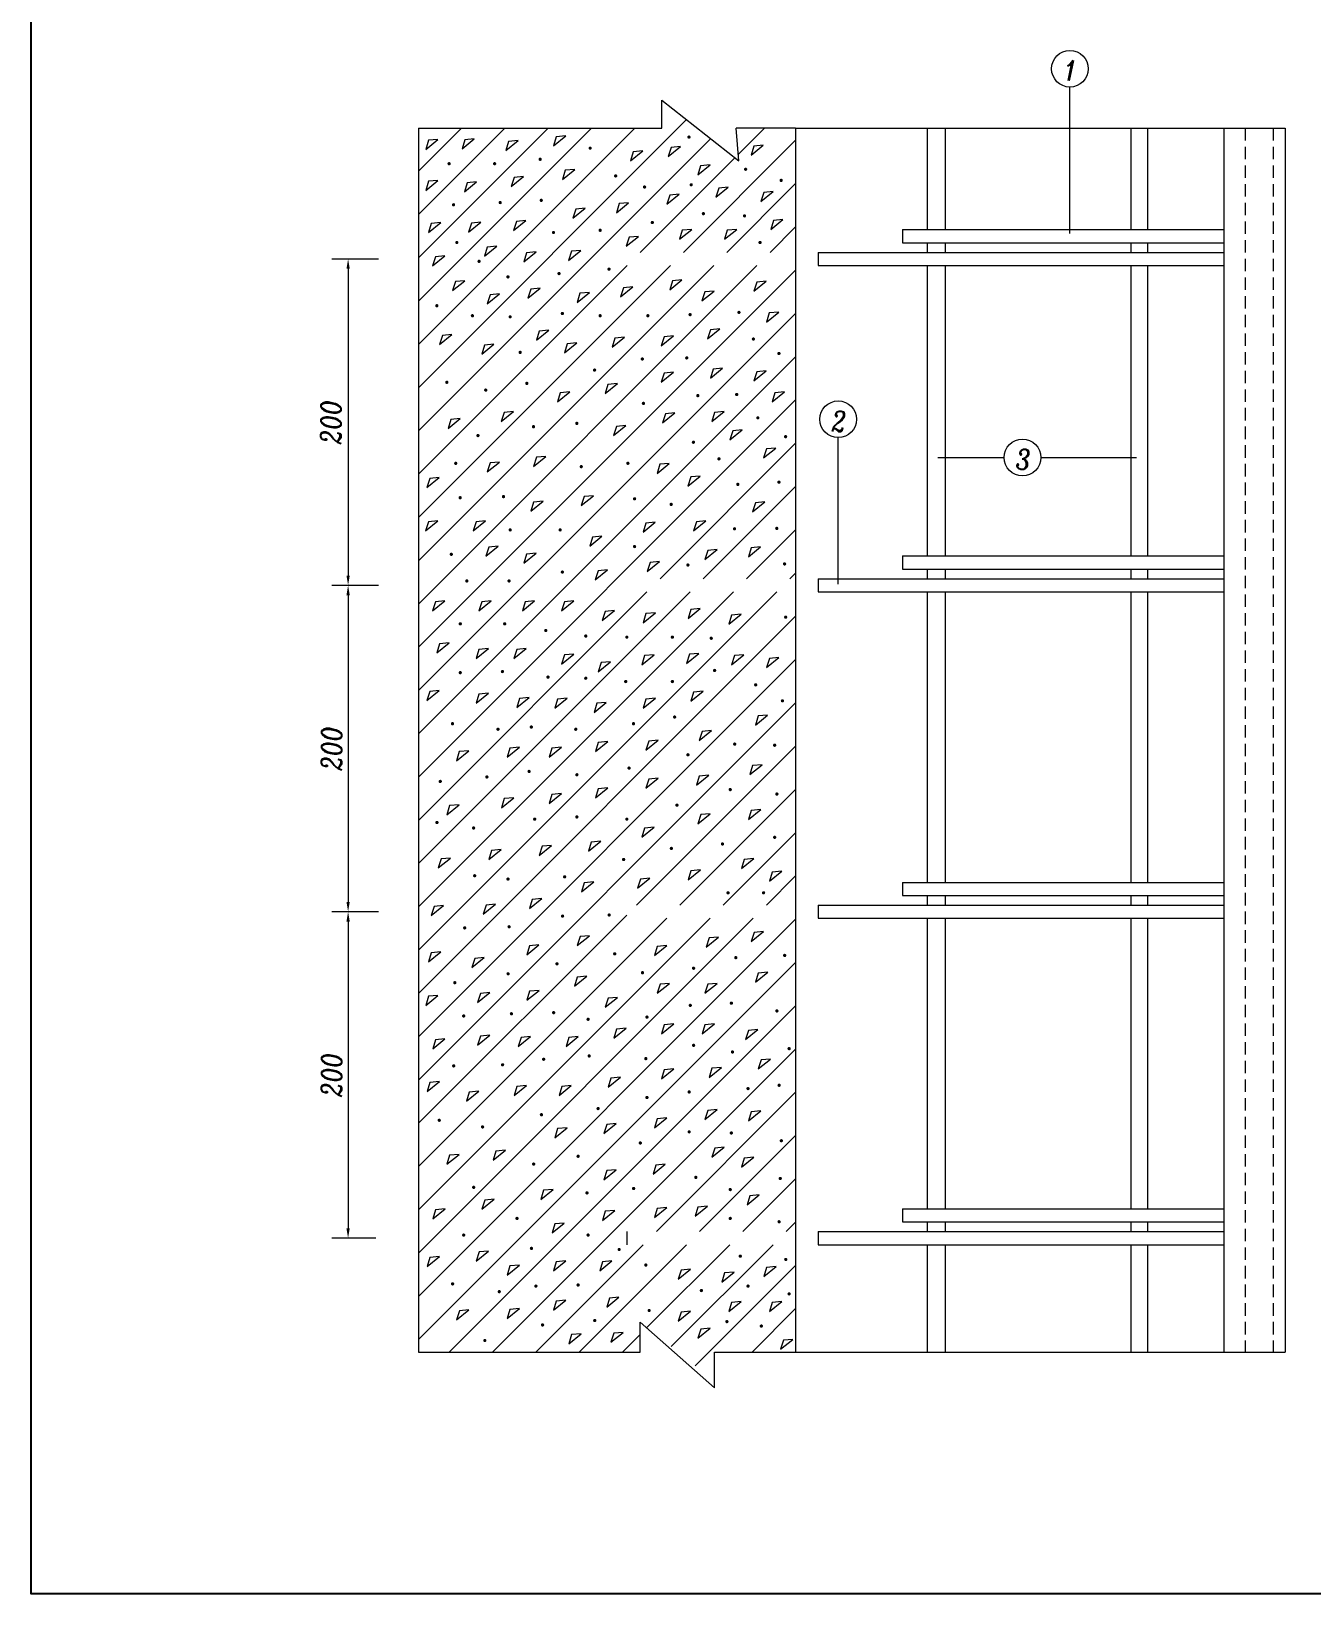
# Model space of a CAD drawing. Header units: millimetres. Extents: x -24082 to -8318, y -18393 to -12453.
# Drawn here: x -17978.1 to -17821.2, y -13344.1 to -13152.6 of the extents above; entities that cross this region are included whole.
import ezdxf

# ---------------------------------------------------------------- set-up
doc = ezdxf.new("R2010")
doc.units = ezdxf.units.MM
doc.header["$LTSCALE"] = 12
doc.linetypes.add('HIDDEN', pattern=[9.525, 6.35, -3.175])
doc.layers.add('Dim', color=7, linetype='Continuous', lineweight=18)
doc.layers.add('SCHEME', color=7, linetype='Continuous')
doc.layers.add('图框', color=5, linetype='Continuous')
doc.styles.get("Standard").update_dxf_attribs({"font": 'italc1.shx', "width": 0.8, "bigfont": 'fsdb.shx'})

msp = doc.modelspace()

# ---------------------------------------------------------------- linework, layer by layer
at = {"color": 7, "lineweight": 0}
msp.add_lwpolyline([(-17978.125, -13344.118), (-17558.125, -13344.118), (-17558.125, -13047.118), (-17978.125, -13047.118)], close=True, dxfattribs=at)
at = {"color": 2, "linetype": 'Continuous'}
msp.add_lwpolyline([(-17978.125, -13344.118), (-17978.125, -13047.118)], dxfattribs=at)
at = {"layer": 'Dim', "color": 7}
for p, q in [((-17850.817, -13177.395), (-17850.817, -13159.46)), ((-17930.657, -13228.122), (-17884.433, -13181.898)), ((-17930.657, -13233.425), (-17884.433, -13187.201)), ((-17930.657, -13238.729), (-17884.433, -13192.505)), ((-17930.657, -13244.032), (-17884.433, -13197.808)), ((-17879.219, -13220.364), (-17879.219, -13202.429)), ((-17866.995, -13204.86), (-17858.88, -13204.86)), ((-17854.38, -13204.86), (-17842.639, -13204.86)), ((-17930.657, -13259.942), (-17892.05, -13221.335)), ((-17930.657, -13265.245), (-17886.747, -13221.335)), ((-17930.657, -13249.335), (-17902.657, -13221.335)), ((-17930.657, -13254.638), (-17897.353, -13221.335)), ((-17903.499, -13310.833), (-17894.373, -13318.877)), ((-17894.373, -13318.877), (-17894.373, -13314.503))]:
    msp.add_line(p, q, dxfattribs=at)
at = {"layer": 'Dim', "color": 3}
for p, q in [((-17900.822, -13164.503), (-17900.822, -13161.055)), ((-17900.822, -13161.055), (-17891.409, -13168.487)), ((-17900.822, -13161.163), (-17900.761, -13161.103)), ((-17930.657, -13196.302), (-17897.798, -13163.443)), ((-17930.657, -13164.503), (-17930.657, -13314.503)), ((-17930.657, -13175.089), (-17920.071, -13164.503)), ((-17930.657, -13164.503), (-17900.822, -13164.503)), ((-17930.657, -13180.392), (-17914.768, -13164.503)), ((-17930.657, -13185.696), (-17909.465, -13164.503)), ((-17930.657, -13190.999), (-17904.162, -13164.503)), ((-17930.657, -13169.786), (-17925.375, -13164.503)), ((-17891.409, -13168.487), (-17891.713, -13164.503)), ((-17884.433, -13164.503), (-17891.713, -13164.503)), ((-17891.468, -13167.719), (-17888.252, -13164.503)), ((-17884.433, -13164.503), (-17884.433, -13259.735)), ((-17884.433, -13164.503), (-17824.433, -13164.503)), ((-17884.433, -13164.503), (-17884.433, -13221.335)), ((-17884.433, -13164.503), (-17884.433, -13179.735)), ((-17824.433, -13164.503), (-17824.433, -13314.503)), ((-17930.657, -13201.605), (-17894.834, -13165.783)), ((-17898.18, -13179.735), (-17884.433, -13165.988)), ((-17903.483, -13179.735), (-17891.871, -13168.123)), ((-17892.877, -13179.735), (-17884.433, -13171.291)), ((-17887.573, -13179.735), (-17884.433, -13176.595)), ((-17935.547, -13180.535), (-17941.288, -13180.535)), ((-17881.679, -13179.735), (-17881.679, -13181.335)), ((-17939.288, -13181.735), (-17939.288, -13219.335)), ((-17930.657, -13206.909), (-17905.083, -13181.335)), ((-17930.657, -13212.212), (-17899.78, -13181.335)), ((-17930.657, -13217.515), (-17894.477, -13181.335)), ((-17930.657, -13222.819), (-17889.173, -13181.335)), ((-17901.057, -13219.735), (-17884.433, -13203.111)), ((-17895.753, -13219.735), (-17884.433, -13208.415)), ((-17890.45, -13219.735), (-17884.433, -13213.718)), ((-17885.147, -13219.735), (-17884.433, -13219.021)), ((-17935.547, -13220.535), (-17941.288, -13220.535)), ((-17935.547, -13220.535), (-17941.288, -13220.535)), ((-17881.679, -13219.735), (-17881.679, -13221.335)), ((-17939.288, -13221.735), (-17939.288, -13259.335)), ((-17930.657, -13270.548), (-17884.433, -13224.324)), ((-17930.657, -13275.852), (-17884.433, -13229.628)), ((-17930.657, -13281.155), (-17884.433, -13234.931)), ((-17903.934, -13259.735), (-17884.433, -13240.234)), ((-17898.63, -13259.735), (-17884.433, -13245.538)), ((-17893.327, -13259.735), (-17884.433, -13250.841)), ((-17888.024, -13259.735), (-17884.433, -13256.144)), ((-17935.547, -13260.535), (-17941.288, -13260.535)), ((-17935.547, -13260.535), (-17940.936, -13260.535)), ((-17930.657, -13286.458), (-17905.133, -13260.934)), ((-17884.433, -13259.735), (-17884.433, -13299.735)), ((-17939.288, -13261.735), (-17939.288, -13299.335)), ((-17930.657, -13297.065), (-17894.927, -13261.335)), ((-17930.657, -13302.368), (-17889.624, -13261.335)), ((-17930.657, -13291.762), (-17900.23, -13261.335)), ((-17930.657, -13307.671), (-17884.433, -13261.448)), ((-17930.657, -13312.975), (-17884.433, -13266.751)), ((-17926.882, -13314.503), (-17884.433, -13272.054)), ((-17921.579, -13314.503), (-17884.433, -13277.357)), ((-17901.507, -13299.735), (-17884.433, -13282.661)), ((-17896.204, -13299.735), (-17884.433, -13287.964)), ((-17890.901, -13299.735), (-17884.433, -13293.267)), ((-17885.597, -13299.735), (-17884.433, -13298.571)), ((-17935.899, -13300.535), (-17941.288, -13300.535)), ((-17916.276, -13314.503), (-17903.107, -13301.335)), ((-17910.972, -13314.503), (-17897.804, -13301.335)), ((-17905.133, -13299.735), (-17905.133, -13301.335)), ((-17902.66, -13311.495), (-17892.501, -13301.335)), ((-17899.697, -13313.834), (-17887.197, -13301.335)), ((-17884.433, -13299.735), (-17884.433, -13314.503)), ((-17896.734, -13316.174), (-17884.433, -13303.874)), ((-17889.759, -13314.503), (-17884.433, -13309.177)), ((-17903.499, -13314.503), (-17903.499, -13310.833)), ((-17905.669, -13314.503), (-17903.499, -13312.333)), ((-17930.657, -13314.503), (-17903.499, -13314.503)), ((-17894.373, -13314.503), (-17824.433, -13314.503)), ((-17884.456, -13314.503), (-17884.433, -13314.481))]:
    msp.add_line(p, q, dxfattribs=at)
at = {"layer": 'Dim', "color": 1}
for p, q in [((-17868.333, -13164.503), (-17868.333, -13176.932)), ((-17866.122, -13164.503), (-17866.122, -13176.932)), ((-17843.37, -13164.503), (-17843.37, -13176.932)), ((-17841.304, -13164.503), (-17841.304, -13176.932)), ((-17831.933, -13164.503), (-17831.933, -13314.503)), ((-17871.333, -13176.932), (-17831.933, -13176.932)), ((-17871.333, -13176.932), (-17871.333, -13178.532)), ((-17871.333, -13178.532), (-17831.933, -13178.532)), ((-17868.333, -13178.532), (-17868.333, -13179.735)), ((-17866.122, -13178.532), (-17866.122, -13179.735)), ((-17843.37, -13178.532), (-17843.37, -13179.735)), ((-17841.304, -13178.532), (-17841.304, -13179.735)), ((-17881.679, -13179.735), (-17831.933, -13179.735)), ((-17881.679, -13181.335), (-17831.933, -13181.335)), ((-17868.333, -13181.335), (-17868.333, -13216.932)), ((-17866.122, -13181.335), (-17866.122, -13216.932)), ((-17843.37, -13181.335), (-17843.37, -13216.932)), ((-17841.304, -13181.335), (-17841.304, -13216.932)), ((-17871.333, -13216.932), (-17831.933, -13216.932)), ((-17871.333, -13216.932), (-17871.333, -13218.532)), ((-17871.333, -13218.532), (-17831.933, -13218.532)), ((-17868.333, -13218.532), (-17868.333, -13219.735)), ((-17866.122, -13218.532), (-17866.122, -13219.735)), ((-17843.37, -13218.532), (-17843.37, -13219.735)), ((-17841.304, -13218.532), (-17841.304, -13219.735)), ((-17881.679, -13219.735), (-17831.933, -13219.735)), ((-17881.679, -13221.335), (-17831.933, -13221.335)), ((-17868.333, -13221.335), (-17868.333, -13256.932)), ((-17866.122, -13221.335), (-17866.122, -13256.932)), ((-17843.37, -13221.335), (-17843.37, -13256.932)), ((-17841.304, -13221.335), (-17841.304, -13256.932)), ((-17871.333, -13256.932), (-17831.933, -13256.932)), ((-17871.333, -13256.932), (-17871.333, -13258.532)), ((-17871.333, -13258.532), (-17831.933, -13258.532)), ((-17868.333, -13258.532), (-17868.333, -13259.735)), ((-17866.122, -13258.532), (-17866.122, -13259.735)), ((-17843.37, -13258.532), (-17843.37, -13259.735)), ((-17841.304, -13258.532), (-17841.304, -13259.735)), ((-17881.679, -13259.735), (-17831.933, -13259.735)), ((-17881.679, -13259.735), (-17881.679, -13261.335)), ((-17881.679, -13261.335), (-17831.933, -13261.335)), ((-17868.333, -13261.335), (-17868.333, -13296.932)), ((-17866.122, -13261.335), (-17866.122, -13296.932)), ((-17843.37, -13261.335), (-17843.37, -13296.932)), ((-17841.304, -13261.335), (-17841.304, -13296.932)), ((-17871.333, -13296.932), (-17831.933, -13296.932)), ((-17871.333, -13296.932), (-17871.333, -13298.532)), ((-17871.333, -13298.532), (-17831.933, -13298.532)), ((-17868.333, -13298.532), (-17868.333, -13299.735)), ((-17866.122, -13298.532), (-17866.122, -13299.735)), ((-17843.37, -13298.532), (-17843.37, -13299.735)), ((-17841.304, -13298.532), (-17841.304, -13299.735)), ((-17881.679, -13299.735), (-17831.933, -13299.735)), ((-17881.679, -13299.735), (-17881.679, -13301.335)), ((-17881.679, -13301.335), (-17831.933, -13301.335)), ((-17868.333, -13301.335), (-17868.333, -13314.503)), ((-17866.122, -13301.335), (-17866.122, -13314.503)), ((-17843.37, -13301.335), (-17843.37, -13314.503)), ((-17841.304, -13301.335), (-17841.304, -13314.503))]:
    msp.add_line(p, q, dxfattribs=at)
at = {"layer": 'Dim', "color": 7, "linetype": 'HIDDEN', "ltscale": 0.02}
for p, q in [((-17829.333, -13164.503), (-17829.333, -13314.503)), ((-17825.913, -13164.503), (-17825.913, -13314.503))]:
    msp.add_line(p, q, dxfattribs=at)
at = {"layer": 'Dim', "color": 3}
for points in [[(-17913.775, -13165.55), (-17914.121, -13166.663), (-17912.615, -13165.441)], [(-17929.433, -13165.981), (-17929.779, -13167.093), (-17928.274, -13165.871)], [(-17924.98, -13165.933), (-17925.326, -13167.046), (-17923.82, -13165.823)], [(-17919.617, -13166.124), (-17919.963, -13167.237), (-17918.457, -13166.015)], [(-17904.343, -13167.388), (-17904.689, -13168.5), (-17903.183, -13167.278)], [(-17899.7, -13166.872), (-17900.046, -13167.985), (-17898.54, -13166.763)], [(-17889.555, -13166.701), (-17889.901, -13167.813), (-17888.395, -13166.591)], [(-17896.089, -13169.106), (-17896.435, -13170.218), (-17894.929, -13168.996)], [(-17929.433, -13171.004), (-17929.779, -13172.117), (-17928.274, -13170.894)], [(-17924.693, -13171.195), (-17925.039, -13172.308), (-17923.533, -13171.086)], [(-17918.947, -13170.526), (-17919.293, -13171.638), (-17917.787, -13170.416)], [(-17912.674, -13169.665), (-17913.02, -13170.777), (-17911.514, -13169.555)], [(-17899.872, -13172.713), (-17900.218, -13173.826), (-17898.712, -13172.604)], [(-17893.854, -13171.854), (-17894.2, -13172.967), (-17892.694, -13171.745)], [(-17888.352, -13172.37), (-17888.697, -13173.482), (-17887.192, -13172.26)], [(-17911.393, -13174.431), (-17911.739, -13175.544), (-17910.233, -13174.321)], [(-17906.062, -13173.744), (-17906.408, -13174.856), (-17904.903, -13173.634)], [(-17929.098, -13176.171), (-17929.444, -13177.283), (-17927.938, -13176.061)], [(-17924.166, -13176.123), (-17924.512, -13177.235), (-17923.006, -13176.013)], [(-17918.659, -13175.931), (-17919.005, -13177.044), (-17917.499, -13175.822)], [(-17898.325, -13177.008), (-17898.671, -13178.12), (-17897.165, -13176.898)], [(-17892.822, -13177.008), (-17893.168, -13178.12), (-17891.662, -13176.898)], [(-17887.148, -13175.805), (-17887.494, -13176.918), (-17885.988, -13175.696)], [(-17922.226, -13179.069), (-17922.572, -13180.182), (-17921.066, -13178.96)], [(-17904.859, -13177.867), (-17905.205, -13178.979), (-17903.699, -13177.757)], [(-17928.588, -13180.272), (-17928.934, -13181.384), (-17927.428, -13180.162)], [(-17917.411, -13179.756), (-17917.757, -13180.869), (-17916.251, -13179.647)], [(-17911.909, -13179.585), (-17912.255, -13180.697), (-17910.749, -13179.475)], [(-17926.129, -13183.299), (-17926.475, -13184.411), (-17924.969, -13183.189)], [(-17916.895, -13184.223), (-17917.241, -13185.335), (-17915.735, -13184.113)], [(-17910.877, -13184.738), (-17911.223, -13185.851), (-17909.717, -13184.629)], [(-17905.547, -13184.051), (-17905.892, -13185.164), (-17904.387, -13183.941)], [(-17899.528, -13183.192), (-17899.874, -13184.305), (-17898.368, -13183.082)], [(-17895.574, -13184.566), (-17895.919, -13185.679), (-17894.414, -13184.457)], [(-17889.211, -13183.364), (-17889.557, -13184.477), (-17888.051, -13183.254)], [(-17921.882, -13184.91), (-17922.228, -13186.023), (-17920.722, -13184.8)], [(-17887.664, -13187.143), (-17888.01, -13188.256), (-17886.504, -13187.034)], [(-17927.728, -13189.892), (-17928.074, -13191.004), (-17926.568, -13189.782)], [(-17915.864, -13189.376), (-17916.209, -13190.489), (-17914.704, -13189.267)], [(-17906.578, -13190.235), (-17906.924, -13191.348), (-17905.418, -13190.126)], [(-17900.56, -13190.064), (-17900.906, -13191.176), (-17899.4, -13189.954)], [(-17894.886, -13189.205), (-17895.232, -13190.317), (-17893.726, -13189.095)], [(-17922.57, -13191.094), (-17922.915, -13192.207), (-17921.41, -13190.985)], [(-17912.425, -13190.923), (-17912.77, -13192.035), (-17911.265, -13190.813)], [(-17894.542, -13194.015), (-17894.888, -13195.127), (-17893.382, -13193.905)], [(-17889.211, -13194.358), (-17889.557, -13195.471), (-17888.051, -13194.249)], [(-17907.438, -13195.904), (-17907.784, -13197.017), (-17906.278, -13195.795)], [(-17900.56, -13194.53), (-17900.906, -13195.643), (-17899.4, -13194.42)], [(-17913.284, -13196.935), (-17913.63, -13198.048), (-17912.124, -13196.825)], [(-17886.976, -13196.935), (-17887.322, -13198.048), (-17885.816, -13196.825)], [(-17920.162, -13199.34), (-17920.508, -13200.453), (-17919.002, -13199.23)], [(-17900.388, -13199.512), (-17900.734, -13200.624), (-17899.228, -13199.402)], [(-17894.37, -13199.34), (-17894.716, -13200.453), (-17893.21, -13199.23)], [(-17926.696, -13200.199), (-17927.042, -13201.312), (-17925.537, -13200.089)], [(-17906.406, -13201.058), (-17906.752, -13202.171), (-17905.246, -13200.948)], [(-17892.135, -13201.573), (-17892.48, -13202.686), (-17890.975, -13201.464)], [(-17888.008, -13203.807), (-17888.354, -13204.919), (-17886.848, -13203.697)], [(-17921.882, -13205.524), (-17922.228, -13206.637), (-17920.722, -13205.415)], [(-17916.207, -13204.837), (-17916.553, -13205.95), (-17915.048, -13204.728)], [(-17901.076, -13205.696), (-17901.422, -13206.809), (-17899.916, -13205.586)], [(-17929.276, -13207.414), (-17929.622, -13208.527), (-17928.116, -13207.304)], [(-17897.293, -13207.242), (-17897.639, -13208.355), (-17896.133, -13207.133)], [(-17910.361, -13209.647), (-17910.707, -13210.76), (-17909.201, -13209.538)], [(-17916.551, -13210.334), (-17916.897, -13211.447), (-17915.391, -13210.225)], [(-17889.368, -13210.421), (-17889.714, -13211.534), (-17888.208, -13210.312)], [(-17929.448, -13212.739), (-17929.793, -13213.852), (-17928.288, -13212.63)], [(-17923.601, -13212.739), (-17923.947, -13213.852), (-17922.441, -13212.63)], [(-17902.795, -13212.911), (-17903.141, -13214.024), (-17901.635, -13212.802)], [(-17896.605, -13212.739), (-17896.951, -13213.852), (-17895.445, -13212.63)], [(-17909.329, -13214.629), (-17909.675, -13215.742), (-17908.17, -13214.519)], [(-17922.054, -13215.832), (-17922.4, -13216.944), (-17920.894, -13215.722)], [(-17917.411, -13216.69), (-17917.757, -13217.803), (-17916.251, -13216.581)], [(-17895.214, -13216.262), (-17895.56, -13217.375), (-17894.055, -13216.152)], [(-17889.884, -13215.918), (-17890.23, -13217.031), (-17888.724, -13215.809)], [(-17908.642, -13218.752), (-17908.988, -13219.865), (-17907.482, -13218.642)], [(-17902.28, -13217.721), (-17902.625, -13218.834), (-17901.12, -13217.612)], [(-17928.588, -13222.531), (-17928.934, -13223.644), (-17927.428, -13222.422)], [(-17922.914, -13222.531), (-17923.259, -13223.644), (-17921.754, -13222.422)], [(-17917.583, -13222.531), (-17917.929, -13223.644), (-17916.423, -13222.422)], [(-17912.768, -13222.531), (-17913.114, -13223.644), (-17911.609, -13222.422)], [(-17907.782, -13223.734), (-17908.128, -13224.846), (-17906.622, -13223.624)], [(-17902.78, -13223.992), (-17903.126, -13225.105), (-17901.62, -13223.883)], [(-17897.278, -13223.477), (-17897.624, -13224.59), (-17896.118, -13223.367)], [(-17892.291, -13224.164), (-17892.637, -13225.277), (-17891.131, -13224.054)], [(-17928.072, -13227.685), (-17928.418, -13228.797), (-17926.912, -13227.575)], [(-17923.257, -13228.372), (-17923.603, -13229.485), (-17922.098, -13228.262)], [(-17918.615, -13228.372), (-17918.961, -13229.485), (-17917.455, -13228.262)], [(-17912.768, -13229.059), (-17913.114, -13230.172), (-17911.609, -13228.949)], [(-17908.283, -13230.005), (-17908.628, -13231.117), (-17907.123, -13229.895)], [(-17902.952, -13229.146), (-17903.298, -13230.258), (-17901.792, -13229.036)], [(-17897.45, -13228.974), (-17897.796, -13230.087), (-17896.29, -13228.864)], [(-17891.947, -13229.146), (-17892.293, -13230.258), (-17890.787, -13229.036)], [(-17887.649, -13229.489), (-17887.994, -13230.602), (-17886.489, -13229.38)], [(-17929.276, -13233.526), (-17929.622, -13234.638), (-17928.116, -13233.416)], [(-17923.257, -13233.869), (-17923.603, -13234.982), (-17922.098, -13233.759)], [(-17918.271, -13234.384), (-17918.617, -13235.497), (-17917.111, -13234.275)], [(-17913.613, -13234.471), (-17913.959, -13235.584), (-17912.453, -13234.362)], [(-17902.78, -13234.471), (-17903.126, -13235.584), (-17901.62, -13234.362)], [(-17896.934, -13233.612), (-17897.28, -13234.725), (-17895.774, -13233.503)], [(-17908.798, -13234.987), (-17909.144, -13236.099), (-17907.639, -13234.877)], [(-17895.902, -13238.422), (-17896.248, -13239.535), (-17894.742, -13238.313)], [(-17889.024, -13236.533), (-17889.37, -13237.645), (-17887.864, -13236.423)], [(-17908.627, -13239.797), (-17908.972, -13240.909), (-17907.467, -13239.687)], [(-17902.436, -13239.625), (-17902.782, -13240.737), (-17901.276, -13239.515)], [(-17925.665, -13240.912), (-17926.011, -13242.025), (-17924.505, -13240.803)], [(-17919.459, -13240.484), (-17919.805, -13241.596), (-17918.299, -13240.374)], [(-17914.301, -13240.484), (-17914.647, -13241.596), (-17913.141, -13240.374)], [(-17896.246, -13243.92), (-17896.592, -13245.032), (-17895.086, -13243.81)], [(-17889.707, -13242.617), (-17890.052, -13243.729), (-17888.547, -13242.507)], [(-17908.627, -13245.466), (-17908.972, -13246.578), (-17907.467, -13245.356)], [(-17902.436, -13244.263), (-17902.782, -13245.376), (-17901.276, -13244.153)], [(-17926.853, -13247.527), (-17927.199, -13248.64), (-17925.693, -13247.417)], [(-17920.147, -13246.668), (-17920.493, -13247.781), (-17918.987, -13246.558)], [(-17914.301, -13246.153), (-17914.647, -13247.265), (-17913.141, -13246.043)], [(-17896.069, -13248.629), (-17896.415, -13249.742), (-17894.909, -13248.52)], [(-17889.879, -13248.114), (-17890.224, -13249.227), (-17888.719, -13248.004)], [(-17902.952, -13250.276), (-17903.298, -13251.388), (-17901.792, -13250.166)], [(-17921.695, -13253.024), (-17922.041, -13254.137), (-17920.535, -13252.915)], [(-17915.505, -13252.509), (-17915.85, -13253.621), (-17914.345, -13252.399)], [(-17909.486, -13251.993), (-17909.832, -13253.106), (-17908.326, -13251.884)], [(-17927.885, -13254.055), (-17928.231, -13255.167), (-17926.725, -13253.945)], [(-17897.272, -13255.501), (-17897.618, -13256.613), (-17896.113, -13255.391)], [(-17890.738, -13254.126), (-17891.084, -13255.239), (-17889.578, -13254.017)], [(-17910.346, -13256.975), (-17910.692, -13258.088), (-17909.186, -13256.866)], [(-17903.463, -13256.531), (-17903.808, -13257.644), (-17902.303, -13256.422)], [(-17887.299, -13255.673), (-17887.645, -13256.785), (-17886.139, -13255.563)], [(-17916.708, -13259.037), (-17917.054, -13260.149), (-17915.548, -13258.927)], [(-17928.745, -13259.896), (-17929.09, -13261.008), (-17927.585, -13259.786)], [(-17922.382, -13259.724), (-17922.728, -13260.836), (-17921.223, -13259.614)], [(-17889.535, -13263.059), (-17889.881, -13264.172), (-17888.375, -13262.95)], [(-17917.052, -13264.706), (-17917.398, -13265.818), (-17915.892, -13264.596)], [(-17910.856, -13263.575), (-17911.202, -13264.687), (-17909.697, -13263.465)], [(-17901.399, -13264.777), (-17901.745, -13265.89), (-17900.239, -13264.668)], [(-17895.037, -13263.746), (-17895.383, -13264.859), (-17893.877, -13263.637)], [(-17929.089, -13265.565), (-17929.434, -13266.677), (-17927.929, -13265.455)], [(-17923.758, -13266.252), (-17924.104, -13267.364), (-17922.598, -13266.142)], [(-17911.2, -13268.557), (-17911.546, -13269.669), (-17910.04, -13268.447)], [(-17889.019, -13268.041), (-17889.365, -13269.154), (-17887.859, -13267.931)], [(-17929.432, -13270.89), (-17929.778, -13272.003), (-17928.273, -13270.78)], [(-17923.07, -13270.546), (-17923.416, -13271.659), (-17921.91, -13270.437)], [(-17917.047, -13270.274), (-17917.393, -13271.387), (-17915.887, -13270.165)], [(-17901.055, -13269.415), (-17901.401, -13270.528), (-17899.895, -13269.306)], [(-17895.209, -13269.415), (-17895.555, -13270.528), (-17894.049, -13269.306)], [(-17907.417, -13271.133), (-17907.763, -13272.246), (-17906.258, -13271.024)], [(-17900.539, -13274.397), (-17900.885, -13275.51), (-17899.38, -13274.288)], [(-17895.553, -13274.397), (-17895.899, -13275.51), (-17894.393, -13274.288)], [(-17928.573, -13276.215), (-17928.919, -13277.328), (-17927.413, -13276.106)], [(-17923.065, -13275.772), (-17923.411, -13276.884), (-17921.905, -13275.662)], [(-17918.078, -13275.943), (-17918.424, -13277.056), (-17916.918, -13275.834)], [(-17912.232, -13275.943), (-17912.578, -13277.056), (-17911.072, -13275.834)], [(-17906.386, -13274.913), (-17906.732, -13276.025), (-17905.226, -13274.803)], [(-17890.222, -13275.084), (-17890.568, -13276.197), (-17889.063, -13274.975)], [(-17900.539, -13279.894), (-17900.885, -13281.007), (-17899.38, -13279.785)], [(-17894.693, -13279.723), (-17895.039, -13280.835), (-17893.533, -13279.613)], [(-17888.675, -13278.692), (-17889.021, -13279.804), (-17887.515, -13278.582)], [(-17929.255, -13281.44), (-17929.601, -13282.553), (-17928.095, -13281.331)], [(-17918.594, -13281.956), (-17918.94, -13283.068), (-17917.434, -13281.846)], [(-17913.092, -13281.956), (-17913.438, -13283.068), (-17911.932, -13281.846)], [(-17907.074, -13280.925), (-17907.419, -13282.038), (-17905.914, -13280.815)], [(-17924.441, -13282.643), (-17924.786, -13283.756), (-17923.281, -13282.533)], [(-17901.399, -13285.907), (-17901.745, -13287.02), (-17900.239, -13285.797)], [(-17895.209, -13284.876), (-17895.555, -13285.989), (-17894.049, -13284.767)], [(-17889.879, -13285.048), (-17890.224, -13286.161), (-17888.719, -13284.938)], [(-17913.608, -13287.109), (-17913.954, -13288.222), (-17912.448, -13287)], [(-17907.589, -13286.594), (-17907.935, -13287.707), (-17906.43, -13286.484)], [(-17921.173, -13289.858), (-17921.519, -13290.971), (-17920.014, -13289.748)], [(-17894.349, -13289.514), (-17894.695, -13290.627), (-17893.189, -13289.405)], [(-17926.848, -13290.373), (-17927.194, -13291.486), (-17925.688, -13290.264)], [(-17901.571, -13291.576), (-17901.917, -13292.688), (-17900.411, -13291.466)], [(-17890.738, -13290.717), (-17891.084, -13291.83), (-17889.578, -13290.607)], [(-17907.589, -13292.263), (-17907.935, -13293.376), (-17906.43, -13292.153)], [(-17922.549, -13295.871), (-17922.895, -13296.983), (-17921.389, -13295.761)], [(-17915.327, -13294.668), (-17915.673, -13295.781), (-17914.167, -13294.558)], [(-17890.051, -13295.355), (-17890.396, -13296.468), (-17888.891, -13295.245)], [(-17928.567, -13297.073), (-17928.913, -13298.186), (-17927.407, -13296.963)], [(-17907.761, -13297.245), (-17908.107, -13298.357), (-17906.601, -13297.135)], [(-17901.399, -13296.901), (-17901.745, -13298.014), (-17900.239, -13296.792)], [(-17896.413, -13296.729), (-17896.759, -13297.842), (-17895.253, -13296.62)], [(-17913.952, -13298.791), (-17914.297, -13299.903), (-17912.792, -13298.681)], [(-17929.255, -13302.914), (-17929.601, -13304.026), (-17928.095, -13302.804)], [(-17923.237, -13302.227), (-17923.583, -13303.339), (-17922.077, -13302.117)], [(-17913.78, -13303.429), (-17914.125, -13304.542), (-17912.62, -13303.319)], [(-17908.105, -13303.429), (-17908.451, -13304.542), (-17906.945, -13303.319)], [(-17919.454, -13303.944), (-17919.8, -13305.057), (-17918.294, -13303.835)], [(-17898.476, -13304.46), (-17898.822, -13305.572), (-17897.316, -13304.35)], [(-17893.146, -13304.803), (-17893.491, -13305.916), (-17891.986, -13304.694)], [(-17887.987, -13304.116), (-17888.333, -13305.229), (-17886.827, -13304.007)], [(-17919.454, -13309.27), (-17919.8, -13310.382), (-17918.294, -13309.16)], [(-17913.78, -13308.239), (-17914.125, -13309.352), (-17912.62, -13308.129)], [(-17907.246, -13307.896), (-17907.591, -13309.008), (-17906.086, -13307.786)], [(-17892.286, -13308.411), (-17892.632, -13309.524), (-17891.126, -13308.301)], [(-17887.299, -13308.411), (-17887.645, -13309.524), (-17886.139, -13308.301)], [(-17925.644, -13309.442), (-17925.99, -13310.554), (-17924.484, -13309.332)], [(-17898.476, -13309.613), (-17898.822, -13310.726), (-17897.316, -13309.504)], [(-17911.888, -13312.362), (-17912.234, -13313.475), (-17910.728, -13312.252)], [(-17906.73, -13312.19), (-17907.076, -13313.303), (-17905.57, -13312.081)], [(-17896.069, -13311.675), (-17896.415, -13312.787), (-17894.909, -13311.565)], [(-17885.924, -13313.049), (-17886.27, -13314.162), (-17884.764, -13312.939)]]:
    msp.add_lwpolyline(points, close=True, dxfattribs=at)
at = {"layer": 'Dim', "color": 3, "const_width": 0.2}
for points in [[(-17897.408, -13165.59, -1), (-17897.608, -13165.59, -1)], [(-17909.523, -13166.95, -1), (-17909.723, -13166.95, -1)], [(-17926.811, -13168.854, -1), (-17927.011, -13168.854, -1)], [(-17921.23, -13168.854, -1), (-17921.43, -13168.854, -1)], [(-17915.649, -13168.31, -1), (-17915.849, -13168.31, -1)], [(-17890.465, -13169.534, -1), (-17890.665, -13169.534, -1)], [(-17906.392, -13170.35, -1), (-17906.592, -13170.35, -1)], [(-17897.136, -13171.438, -1), (-17897.336, -13171.438, -1)], [(-17886.109, -13170.894, -1), (-17886.309, -13170.894, -1)], [(-17915.513, -13173.342, -1), (-17915.713, -13173.342, -1)], [(-17902.853, -13171.71, -1), (-17903.053, -13171.71, -1)], [(-17926.267, -13173.886, -1), (-17926.467, -13173.886, -1)], [(-17920.549, -13173.614, -1), (-17920.749, -13173.614, -1)], [(-17895.638, -13174.974, -1), (-17895.838, -13174.974, -1)], [(-17890.601, -13175.246, -1), (-17890.801, -13175.246, -1)], [(-17908.298, -13177.014, -1), (-17908.498, -13177.014, -1)], [(-17901.9, -13176.062, -1), (-17902.1, -13176.062, -1)], [(-17925.858, -13178.509, -1), (-17926.058, -13178.509, -1)], [(-17914.015, -13177.286, -1), (-17914.215, -13177.286, -1)], [(-17888.696, -13178.509, -1), (-17888.896, -13178.509, -1)], [(-17923.136, -13180.821, -1), (-17923.336, -13180.821, -1)], [(-17919.597, -13182.725, -1), (-17919.797, -13182.725, -1)], [(-17913.335, -13182.317, -1), (-17913.535, -13182.317, -1)], [(-17907.209, -13181.773, -1), (-17907.409, -13181.773, -1)], [(-17928.309, -13186.261, -1), (-17928.509, -13186.261, -1)], [(-17923.953, -13187.485, -1), (-17924.153, -13187.485, -1)], [(-17919.324, -13187.621, -1), (-17919.524, -13187.621, -1)], [(-17912.926, -13187.213, -1), (-17913.126, -13187.213, -1)], [(-17908.298, -13187.485, -1), (-17908.498, -13187.485, -1)], [(-17902.445, -13187.485, -1), (-17902.645, -13187.485, -1)], [(-17897.272, -13187.349, -1), (-17897.472, -13187.349, -1)], [(-17891.282, -13187.077, -1), (-17891.482, -13187.077, -1)], [(-17889.512, -13190.341, -1), (-17889.712, -13190.341, -1)], [(-17918.099, -13191.973, -1), (-17918.299, -13191.973, -1)], [(-17886.382, -13192.109, -1), (-17886.582, -13192.109, -1)], [(-17908.979, -13194.149, -1), (-17909.179, -13194.149, -1)], [(-17903.125, -13192.789, -1), (-17903.325, -13192.789, -1)], [(-17897.68, -13192.653, -1), (-17897.88, -13192.653, -1)], [(-17927.083, -13195.645, -1), (-17927.283, -13195.645, -1)], [(-17917.282, -13195.781, -1), (-17917.482, -13195.781, -1)], [(-17922.319, -13196.597, -1), (-17922.519, -13196.597, -1)], [(-17902.989, -13198.229, -1), (-17903.189, -13198.229, -1)], [(-17896.319, -13197.277, -1), (-17896.519, -13197.277, -1)], [(-17891.554, -13197.141, -1), (-17891.754, -13197.141, -1)], [(-17888.968, -13199.997, -1), (-17889.168, -13199.997, -1)], [(-17916.466, -13201.085, -1), (-17916.666, -13201.085, -1)], [(-17911.157, -13200.677, -1), (-17911.357, -13200.677, -1)], [(-17923.272, -13202.173, -1), (-17923.472, -13202.173, -1)], [(-17896.863, -13202.989, -1), (-17897.063, -13202.989, -1)], [(-17885.565, -13202.309, -1), (-17885.765, -13202.309, -1)], [(-17925.994, -13205.573, -1), (-17926.194, -13205.573, -1)], [(-17904.895, -13205.573, -1), (-17905.095, -13205.573, -1)], [(-17893.732, -13205.029, -1), (-17893.932, -13205.029, -1)], [(-17910.612, -13205.981, -1), (-17910.812, -13205.981, -1)], [(-17886.382, -13207.885, -1), (-17886.582, -13207.885, -1)], [(-17925.45, -13209.789, -1), (-17925.65, -13209.789, -1)], [(-17920.141, -13209.653, -1), (-17920.341, -13209.653, -1)], [(-17891.418, -13208.157, -1), (-17891.618, -13208.157, -1)], [(-17904.078, -13209.925, -1), (-17904.278, -13209.925, -1)], [(-17899.586, -13210.605, -1), (-17899.786, -13210.605, -1)], [(-17891.827, -13213.597, -1), (-17892.027, -13213.597, -1)], [(-17886.646, -13213.551, -1), (-17886.846, -13213.551, -1)], [(-17919.324, -13213.733, -1), (-17919.524, -13213.733, -1)], [(-17913.199, -13213.733, -1), (-17913.399, -13213.733, -1)], [(-17926.539, -13216.725, -1), (-17926.739, -13216.725, -1)], [(-17904.078, -13215.773, -1), (-17904.278, -13215.773, -1)], [(-17912.926, -13218.901, -1), (-17913.126, -13218.901, -1)], [(-17897.536, -13218.039, -1), (-17897.736, -13218.039, -1)], [(-17885.693, -13217.903, -1), (-17885.893, -13217.903, -1)], [(-17924.633, -13219.989, -1), (-17924.833, -13219.989, -1)], [(-17919.46, -13219.989, -1), (-17919.66, -13219.989, -1)], [(-17885.557, -13224.431, -1), (-17885.757, -13224.431, -1)], [(-17925.442, -13225.247, -1), (-17925.642, -13225.247, -1)], [(-17919.997, -13225.247, -1), (-17920.197, -13225.247, -1)], [(-17914.96, -13226.063, -1), (-17915.16, -13226.063, -1)], [(-17910.059, -13226.743, -1), (-17910.259, -13226.743, -1)], [(-17905.023, -13226.879, -1), (-17905.223, -13226.879, -1)], [(-17899.441, -13226.879, -1), (-17899.641, -13226.879, -1)], [(-17894.677, -13227.015, -1), (-17894.877, -13227.015, -1)], [(-17925.442, -13231.231, -1), (-17925.642, -13231.231, -1)], [(-17920.269, -13231.095, -1), (-17920.469, -13231.095, -1)], [(-17914.688, -13231.775, -1), (-17914.888, -13231.775, -1)], [(-17910.059, -13231.911, -1), (-17910.259, -13231.911, -1)], [(-17905.159, -13232.319, -1), (-17905.359, -13232.319, -1)], [(-17899.441, -13232.319, -1), (-17899.641, -13232.319, -1)], [(-17894.269, -13230.959, -1), (-17894.469, -13230.959, -1)], [(-17889.232, -13232.727, -1), (-17889.432, -13232.727, -1)], [(-17885.952, -13234.683, -1), (-17886.152, -13234.683, -1)], [(-17926.395, -13237.487, -1), (-17926.595, -13237.487, -1)], [(-17920.813, -13238.167, -1), (-17921.013, -13238.167, -1)], [(-17916.73, -13237.895, -1), (-17916.93, -13237.895, -1)], [(-17911.285, -13238.167, -1), (-17911.485, -13238.167, -1)], [(-17904.206, -13237.487, -1), (-17904.406, -13237.487, -1)], [(-17899.169, -13236.671, -1), (-17899.369, -13236.671, -1)], [(-17891.805, -13239.987, -1), (-17892.005, -13239.987, -1)], [(-17886.905, -13240.123, -1), (-17887.105, -13240.123, -1)], [(-17897.536, -13241.295, -1), (-17897.736, -13241.295, -1)], [(-17922.175, -13244.015, -1), (-17922.375, -13244.015, -1)], [(-17917.002, -13243.335, -1), (-17917.202, -13243.335, -1)], [(-17911.148, -13243.743, -1), (-17911.348, -13243.743, -1)], [(-17904.75, -13242.927, -1), (-17904.95, -13242.927, -1)], [(-17927.892, -13244.559, -1), (-17928.092, -13244.559, -1)], [(-17892.35, -13245.563, -1), (-17892.55, -13245.563, -1)], [(-17886.633, -13246.107, -1), (-17886.833, -13246.107, -1)], [(-17898.884, -13247.467, -1), (-17899.084, -13247.467, -1)], [(-17928.3, -13249.591, -1), (-17928.5, -13249.591, -1)], [(-17916.321, -13249.183, -1), (-17916.521, -13249.183, -1)], [(-17911.148, -13248.911, -1), (-17911.348, -13248.911, -1)], [(-17905.023, -13249.183, -1), (-17905.223, -13249.183, -1)], [(-17923.808, -13250.271, -1), (-17924.008, -13250.271, -1)], [(-17886.905, -13251.411, -1), (-17887.105, -13251.411, -1)], [(-17899.565, -13252.771, -1), (-17899.765, -13252.771, -1)], [(-17893.303, -13252.227, -1), (-17893.503, -13252.227, -1)], [(-17905.418, -13254.131, -1), (-17905.618, -13254.131, -1)], [(-17923.672, -13256.119, -1), (-17923.872, -13256.119, -1)], [(-17919.588, -13256.527, -1), (-17919.788, -13256.527, -1)], [(-17912.646, -13256.255, -1), (-17912.846, -13256.255, -1)], [(-17892.622, -13258.211, -1), (-17892.822, -13258.211, -1)], [(-17888.266, -13258.211, -1), (-17888.466, -13258.211, -1)], [(-17912.905, -13261.067, -1), (-17913.105, -13261.067, -1)], [(-17907.188, -13260.931, -1), (-17907.388, -13260.931, -1)], [(-17924.897, -13262.51, -1), (-17925.097, -13262.51, -1)], [(-17919.452, -13262.374, -1), (-17919.652, -13262.374, -1)], [(-17913.586, -13266.914, -1), (-17913.786, -13266.914, -1)], [(-17906.507, -13265.69, -1), (-17906.707, -13265.69, -1)], [(-17891.668, -13266.159, -1), (-17891.868, -13266.159, -1)], [(-17885.678, -13265.887, -1), (-17885.878, -13265.887, -1)], [(-17919.575, -13268.138, -1), (-17919.775, -13268.138, -1)], [(-17903.104, -13268.002, -1), (-17903.304, -13268.002, -1)], [(-17896.842, -13267.458, -1), (-17897.042, -13267.458, -1)], [(-17926.109, -13269.226, -1), (-17926.309, -13269.226, -1)], [(-17913.994, -13272.898, -1), (-17914.194, -13272.898, -1)], [(-17897.249, -13272.007, -1), (-17897.449, -13272.007, -1)], [(-17892.212, -13271.735, -1), (-17892.412, -13271.735, -1)], [(-17886.631, -13272.687, -1), (-17886.831, -13272.687, -1)], [(-17925.02, -13273.306, -1), (-17925.22, -13273.306, -1)], [(-17919.167, -13273.034, -1), (-17919.367, -13273.034, -1)], [(-17909.774, -13273.714, -1), (-17909.974, -13273.714, -1)], [(-17902.559, -13273.442, -1), (-17902.759, -13273.442, -1)], [(-17915.219, -13278.61, -1), (-17915.419, -13278.61, -1)], [(-17909.638, -13278.202, -1), (-17909.838, -13278.202, -1)], [(-17902.694, -13278.535, -1), (-17902.894, -13278.535, -1)], [(-17896.841, -13276.903, -1), (-17897.041, -13276.903, -1)], [(-17892.076, -13277.719, -1), (-17892.276, -13277.719, -1)], [(-17885.134, -13277.311, -1), (-17885.334, -13277.311, -1)], [(-17926.246, -13279.426, -1), (-17926.446, -13279.426, -1)], [(-17920.256, -13279.29, -1), (-17920.456, -13279.29, -1)], [(-17890.17, -13282.207, -1), (-17890.37, -13282.207, -1)], [(-17886.359, -13281.799, -1), (-17886.559, -13281.799, -1)], [(-17902.558, -13283.295, -1), (-17902.758, -13283.295, -1)], [(-17897.385, -13282.615, -1), (-17897.585, -13282.615, -1)], [(-17928.015, -13286.09, -1), (-17928.215, -13286.09, -1)], [(-17915.492, -13285.41, -1), (-17915.692, -13285.41, -1)], [(-17908.548, -13284.655, -1), (-17908.748, -13284.655, -1)], [(-17922.706, -13286.906, -1), (-17922.906, -13286.906, -1)], [(-17897.385, -13287.511, -1), (-17897.585, -13287.511, -1)], [(-17892.212, -13287.647, -1), (-17892.412, -13287.647, -1)], [(-17903.375, -13288.871, -1), (-17903.575, -13288.871, -1)], [(-17886.087, -13288.599, -1), (-17886.287, -13288.599, -1)], [(-17916.443, -13291.455, -1), (-17916.643, -13291.455, -1)], [(-17910.998, -13290.503, -1), (-17911.198, -13290.503, -1)], [(-17896.568, -13293.087, -1), (-17896.768, -13293.087, -1)], [(-17886.223, -13293.223, -1), (-17886.423, -13293.223, -1)], [(-17923.794, -13294.311, -1), (-17923.994, -13294.311, -1)], [(-17909.909, -13294.991, -1), (-17910.109, -13294.991, -1)], [(-17904.192, -13294.447, -1), (-17904.392, -13294.447, -1)], [(-17892.349, -13294.583, -1), (-17892.549, -13294.583, -1)], [(-17918.485, -13298.119, -1), (-17918.685, -13298.119, -1)], [(-17892.349, -13298.119, -1), (-17892.549, -13298.119, -1)], [(-17886.359, -13298.527, -1), (-17886.559, -13298.527, -1)], [(-17925.019, -13300.159, -1), (-17925.219, -13300.159, -1)], [(-17909.773, -13300.159, -1), (-17909.973, -13300.159, -1)], [(-17916.715, -13301.79, -1), (-17916.915, -13301.79, -1)], [(-17905.961, -13301.926, -1), (-17906.161, -13301.926, -1)], [(-17891.123, -13302.742, -1), (-17891.323, -13302.742, -1)], [(-17885.542, -13303.15, -1), (-17885.742, -13303.15, -1)], [(-17902.694, -13303.83, -1), (-17902.894, -13303.83, -1)], [(-17926.38, -13306.142, -1), (-17926.58, -13306.142, -1)], [(-17920.663, -13307.094, -1), (-17920.863, -13307.094, -1)], [(-17916.171, -13306.414, -1), (-17916.371, -13306.414, -1)], [(-17910.998, -13306.278, -1), (-17911.198, -13306.278, -1)], [(-17895.888, -13306.958, -1), (-17896.088, -13306.958, -1)], [(-17890.17, -13306.414, -1), (-17890.37, -13306.414, -1)], [(-17885.134, -13307.366, -1), (-17885.334, -13307.366, -1)], [(-17915.354, -13311.174, -1), (-17915.554, -13311.174, -1)], [(-17908.956, -13310.63, -1), (-17909.156, -13310.63, -1)], [(-17902.286, -13309.406, -1), (-17902.486, -13309.406, -1)], [(-17892.757, -13310.766, -1), (-17892.957, -13310.766, -1)], [(-17922.433, -13313.078, -1), (-17922.633, -13313.078, -1)], [(-17888.537, -13311.31, -1), (-17888.737, -13311.31, -1)]]:
    msp.add_lwpolyline(points, format="xyb", close=True, dxfattribs=at)
at = {"layer": 'Dim', "color": 7}
for centre in [(-17850.817, -13157.21), (-17879.219, -13200.179), (-17856.63, -13204.86)]:
    msp.add_circle(centre, 2.25, dxfattribs=at)
at = {"layer": 'Dim', "color": 3}
for points in [[(-17939.488, -13181.735), (-17939.088, -13181.735), (-17939.288, -13180.535)], [(-17939.488, -13219.335), (-17939.088, -13219.335), (-17939.288, -13220.535)], [(-17939.488, -13221.735), (-17939.088, -13221.735), (-17939.288, -13220.535)], [(-17939.488, -13259.335), (-17939.088, -13259.335), (-17939.288, -13260.535)], [(-17939.488, -13261.735), (-17939.088, -13261.735), (-17939.288, -13260.535)], [(-17939.488, -13299.335), (-17939.088, -13299.335), (-17939.288, -13300.535)]]:
    msp.add_solid(points, dxfattribs=at)
at = {"layer": 'SCHEME', "color": 0}
msp.add_line((-17978.125, -13344.118), (-17978.125, -13047.118), dxfattribs=at)
at = {"layer": '图框', "color": 0}
msp.add_lwpolyline([(-17978.125, -13047.118), (-17558.125, -13047.118), (-17558.125, -13344.118), (-17978.125, -13344.118)], close=True, dxfattribs=at)

# ---------------------------------------------------------------- texts
at = {"color": 7, "linetype": 'Continuous', "char_height": 2.5, "attachment_point": 5}
for s, insert in [('2', (-17879.137, -13200.411)), ('3', (-17856.548, -13205.092))]:
    msp.add_mtext(s, dxfattribs=dict(at, insert=insert))
at = {"layer": 'Dim', "color": 0, "insert": (-17850.734, -13157.442), "char_height": 2.5, "attachment_point": 5}
msp.add_mtext('1', dxfattribs=at)
at = {"layer": 'Dim', "color": 3, "char_height": 2.5, "attachment_point": 5, "rotation": 90}
for insert in [(-17941.38, -13200.54), (-17941.288, -13240.535), (-17941.288, -13280.535)]:
    msp.add_mtext('\\A1;200', dxfattribs=dict(at, insert=insert))

doc.saveas('drawing.dxf')
